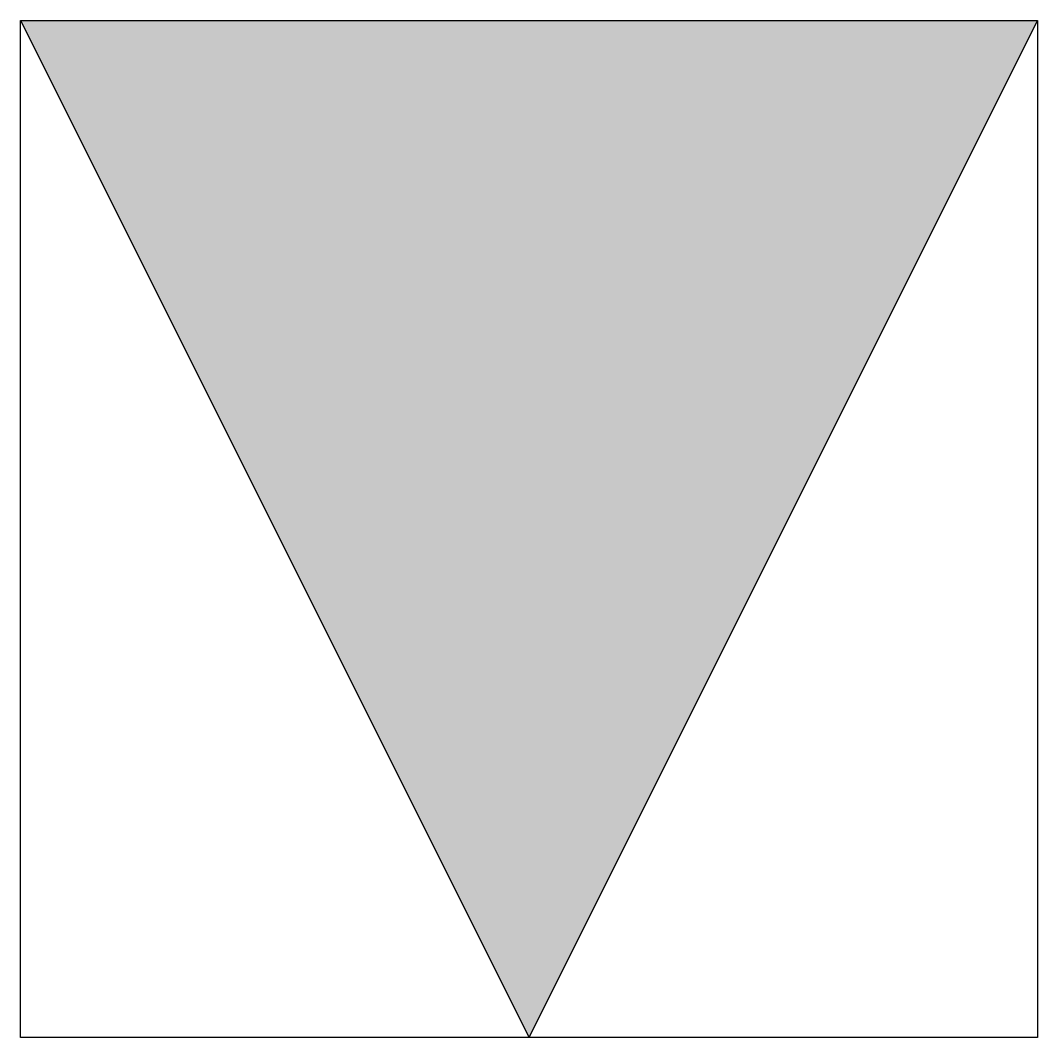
# Model space of a CAD drawing. Extents: x 0 to 0.3, y -0.3 to 0.
import ezdxf

# ---------------------------------------------------------------- set-up
doc = ezdxf.new("R2010")
doc.units = 0
doc.header["$LTSCALE"] = 0.2

msp = doc.modelspace()

# ---------------------------------------------------------------- hatches: boundary and pattern name
at = {"true_color": 0xfaf528}
h = msp.add_hatch(color=2, dxfattribs=at)
h.dxf.hatch_style = 1
h.paths.add_polyline_path([(0.15, -0.3), (0.3, 0), (0, 0)])

# ---------------------------------------------------------------- linework, layer by layer
at = {"color": 2, "true_color": 0xfaf528}
for p, q in [((0, 0), (0.15, -0.3)), ((0.15, -0.3), (0.3, 0))]:
    msp.add_line(p, q, dxfattribs=at)
at = {"color": 2, "true_color": 0xfaf528, "flags": 128}
msp.add_lwpolyline([(0, 0), (0.3, 0), (0.3, -0.3), (0, -0.3)], close=True, dxfattribs=at)

doc.saveas('drawing.dxf')
